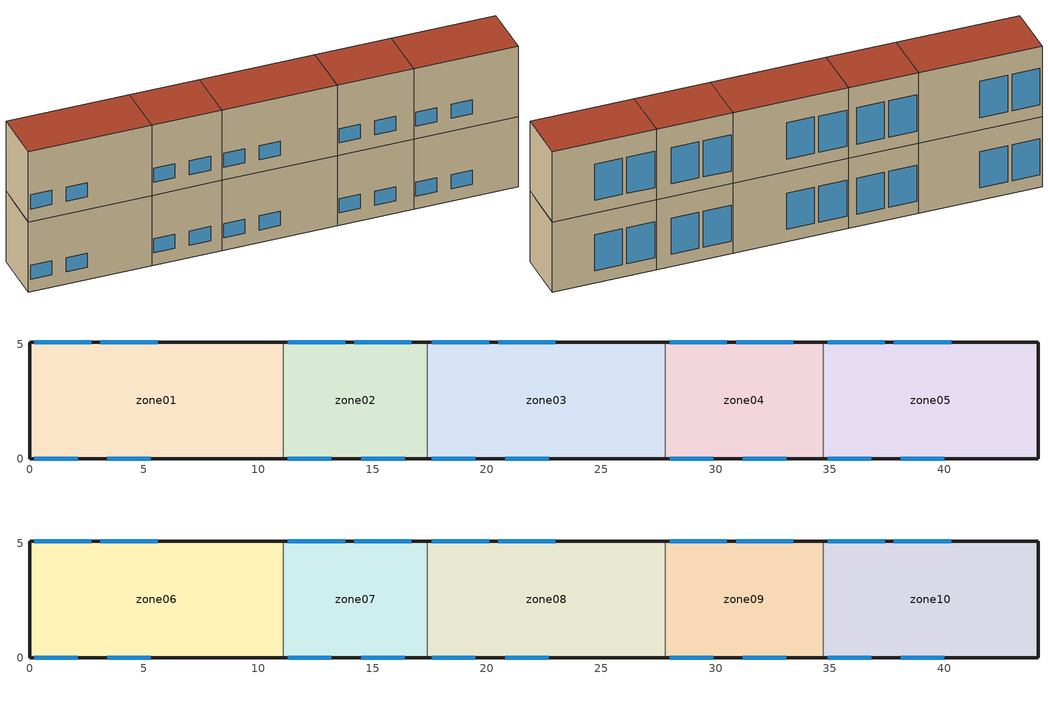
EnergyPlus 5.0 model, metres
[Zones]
zone01
 floor ground (GROUND_FLOOR): 11.1,5.1 11.1,0 0,0 0,5.1 z0
 wall outside (EXT_WALL): 11.1,5.1 0,5.1 0,0 11.1,0 z0:7
 wall to zone02 (ADJ_WALL): 11.1,0 11.1,5.1 z0:7
 window (EXT_WINDOW1): 0.2,0 2.1,0 / 3.4,0 5.3,0 z1.25:2.65; 2.7,5.1 0.2,5.1 / 5.6,5.1 3.1,5.1 z1.25:4.85
 ceiling to zone06 (ADJ_CEILING): 0,5.1 0,0 11.1,0 11.1,5.1 z7
zone02
 floor ground (GROUND_FLOOR): 17.4,5.1 17.4,0 11.1,0 11.1,5.1 z0
 wall outside (EXT_WALL): 17.4,5.1 11.1,5.1 / 11.1,0 17.4,0 z0:7
 wall to zone03 (ADJ_WALL): 17.4,0 17.4,5.1 z0:7
 wall to zone01 (ADJ_WALL): 11.1,5.1 11.1,0 z0:7
 window (EXT_WINDOW1): 11.3,0 13.2,0 / 14.5,0 16.4,0 z1.25:2.65; 13.8,5.1 11.3,5.1 / 16.7,5.1 14.2,5.1 z1.25:4.85
 ceiling to zone07 (ADJ_CEILING): 11.1,5.1 11.1,0 17.4,0 17.4,5.1 z7
zone03
 floor ground (GROUND_FLOOR): 27.8,5.1 27.8,0 17.4,0 17.4,5.1 z0
 wall outside (EXT_WALL): 27.8,5.1 17.4,5.1 / 17.4,0 27.8,0 z0:7
 wall to zone04 (ADJ_WALL): 27.8,0 27.8,5.1 z0:7
 wall to zone02 (ADJ_WALL): 17.4,5.1 17.4,0 z0:7
 window (EXT_WINDOW1): 17.6,0 19.5,0 / 20.8,0 22.7,0 z1.25:2.65; 20.1,5.1 17.6,5.1 / 23,5.1 20.5,5.1 z1.25:4.85
 ceiling to zone08 (ADJ_CEILING): 17.4,5.1 17.4,0 27.8,0 27.8,5.1 z7
zone04
 floor ground (GROUND_FLOOR): 34.7,5.1 34.7,0 27.8,0 27.8,5.1 z0
 wall outside (EXT_WALL): 34.7,5.1 27.8,5.1 / 27.8,0 34.7,0 z0:7
 wall to zone05 (ADJ_WALL): 34.7,0 34.7,5.1 z0:7
 wall to zone03 (ADJ_WALL): 27.8,5.1 27.8,0 z0:7
 window (EXT_WINDOW1): 28,0 29.9,0 / 31.2,0 33.1,0 z1.25:2.65; 30.5,5.1 28,5.1 / 33.4,5.1 30.9,5.1 z1.25:4.85
 ceiling to zone09 (ADJ_CEILING): 27.8,5.1 27.8,0 34.7,0 34.7,5.1 z7
zone05
 floor ground (GROUND_FLOOR): 44.1,5.1 44.1,0 34.7,0 34.7,5.1 z0
 wall outside (EXT_WALL): 34.7,0 44.1,0 44.1,5.1 34.7,5.1 z0:7
 wall to zone04 (ADJ_WALL): 34.7,5.1 34.7,0 z0:7
 window (EXT_WINDOW1): 34.9,0 36.8,0 / 38.1,0 40,0 z1.25:2.65; 37.4,5.1 34.9,5.1 / 40.3,5.1 37.8,5.1 z1.25:4.85
 ceiling to zone10 (ADJ_CEILING): 34.7,5.1 34.7,0 44.1,0 44.1,5.1 z7
zone06
 floor to zone01 (ADJ_CEILING): 11.1,5.1 11.1,0 0,0 0,5.1 z7
 wall outside (EXT_WALL): 11.1,5.1 0,5.1 0,0 11.1,0 z7:14
 wall to zone07 (ADJ_WALL): 11.1,0 11.1,5.1 z7:14
 window (EXT_WINDOW1): 0.2,0 2.1,0 / 3.4,0 5.3,0 z8.25:9.65; 2.7,5.1 0.2,5.1 / 5.6,5.1 3.1,5.1 z8.25:11.85
 roof outside (EXT_ROOF): 0,5.1 0,0 11.1,0 11.1,5.1 z14
zone07
 floor to zone02 (ADJ_CEILING): 17.4,5.1 17.4,0 11.1,0 11.1,5.1 z7
 wall outside (EXT_WALL): 17.4,5.1 11.1,5.1 / 11.1,0 17.4,0 z7:14
 wall to zone08 (ADJ_WALL): 17.4,0 17.4,5.1 z7:14
 wall to zone06 (ADJ_WALL): 11.1,5.1 11.1,0 z7:14
 window (EXT_WINDOW1): 11.3,0 13.2,0 / 14.5,0 16.4,0 z8.25:9.65; 13.8,5.1 11.3,5.1 / 16.7,5.1 14.2,5.1 z8.25:11.85
 roof outside (EXT_ROOF): 11.1,5.1 11.1,0 17.4,0 17.4,5.1 z14
zone08
 floor to zone03 (ADJ_CEILING): 27.8,5.1 27.8,0 17.4,0 17.4,5.1 z7
 wall outside (EXT_WALL): 27.8,5.1 17.4,5.1 / 17.4,0 27.8,0 z7:14
 wall to zone09 (ADJ_WALL): 27.8,0 27.8,5.1 z7:14
 wall to zone07 (ADJ_WALL): 17.4,5.1 17.4,0 z7:14
 window (EXT_WINDOW1): 17.6,0 19.5,0 / 20.8,0 22.7,0 z8.25:9.65; 20.1,5.1 17.6,5.1 / 23,5.1 20.5,5.1 z8.25:11.85
 roof outside (EXT_ROOF): 17.4,5.1 17.4,0 27.8,0 27.8,5.1 z14
zone09
 floor to zone04 (ADJ_CEILING): 34.7,5.1 34.7,0 27.8,0 27.8,5.1 z7
 wall outside (EXT_WALL): 34.7,5.1 27.8,5.1 / 27.8,0 34.7,0 z7:14
 wall to zone10 (ADJ_WALL): 34.7,0 34.7,5.1 z7:14
 wall to zone08 (ADJ_WALL): 27.8,5.1 27.8,0 z7:14
 window (EXT_WINDOW1): 28,0 29.9,0 / 31.2,0 33.1,0 z8.25:9.65; 30.5,5.1 28,5.1 / 33.4,5.1 30.9,5.1 z8.25:11.85
 roof outside (EXT_ROOF): 27.8,5.1 27.8,0 34.7,0 34.7,5.1 z14
zone10
 floor to zone05 (ADJ_CEILING): 44.1,5.1 44.1,0 34.7,0 34.7,5.1 z7
 wall outside (EXT_WALL): 34.7,0 44.1,0 44.1,5.1 34.7,5.1 z7:14
 wall to zone09 (ADJ_WALL): 34.7,5.1 34.7,0 z7:14
 window (EXT_WINDOW1): 34.9,0 36.8,0 / 38.1,0 40,0 z8.25:9.65; 37.4,5.1 34.9,5.1 / 40.3,5.1 37.8,5.1 z8.25:11.85
 roof outside (EXT_ROOF): 34.7,5.1 34.7,0 44.1,0 44.1,5.1 z14
[Building]
TRNSYS18: North Axis {deg}=0; Terrain=City; Loads Convergence Tolerance Value=0; Temperature Convergence Tolerance Value {deltaC}=0; Solar Distribution=FullInteriorAndExterior; Maximum Number of Warmup Days=0
[Site:Location]
not used: Latitude {deg}=0; Longitude {deg}=0; Time Zone {hr}=0; Elevation {m}=0
[Construction]
GROUND_FLOOR; EXT_WALL; EXT_ROOF; ADJ_WALL; ADJ_CEILING; EXT_WINDOW1: 
[WindowProperty:ShadingControl]
ESHADE=0; ISHADE=INPUT 1*MAX_ISHADE : SHADECNTRL=ISHADE_INTERNAL
[SurfaceProperty:OtherSideCoefficients]
BOUNDARY=IDENTICAL; BOUNDARY=INPUT 1*TBOUNDARY; BOUNDARY=INPUT 1*TBOUNDARY_2; BOUNDARY=INPUT 1*TBOUNDARY_3; BOUNDARY=INPUT 1*TGROUND; BOUNDARY=20; BOUNDARY=15
[Zone] Multiplier=1
zone01; zone02; zone03; zone04; zone05; zone06; zone07; zone08; zone09; zone10
